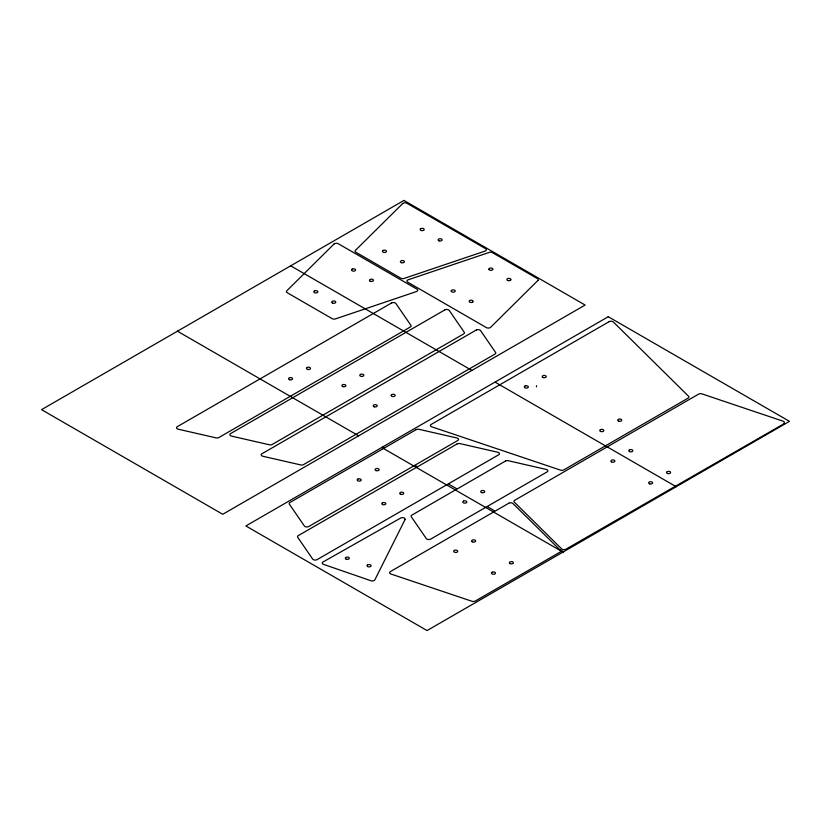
<?xml version="1.0" encoding="UTF-8"?>
<svg xmlns="http://www.w3.org/2000/svg" width="831" height="831" viewBox="0 0 831 831"><rect width="100%" height="100%" fill="white"/><g stroke="black" fill="none" stroke-linecap="round" stroke-linejoin="round"><path stroke-width="1.25" d="M472.548 302.162L472.32 302.276A2.67 1.537 0 0 1 471.686 302.453L471.354 302.494A2.67 1.537 0 0 1 470.658 302.463L470.346 302.401A2.67 1.537 0 0 1 469.764 302.183L469.536 302.037A2.67 1.537 0 0 1 469.235 301.674L469.162 301.476A2.67 1.537 0 0 1 469.214 301.082L469.318 300.895A2.67 1.537 0 0 1 469.712 300.562L469.962 300.427A2.67 1.537 0 0 1 470.585 300.251L470.917 300.209A2.67 1.537 0 0 1 471.613 300.24L471.935 300.303A2.67 1.537 0 0 1 472.517 300.531L472.746 300.677A2.67 1.537 0 0 1 473.047 301.04L473.119 301.227A2.67 1.537 0 0 1 473.068 301.632L473.036 301.726A2.67 1.537 0 0 1 472.569 302.152M783.934 423.789L565.89 549.218A2.67 1.537 0 0 1 561.694 548.907L514.337 502.142A2.67 1.537 0 0 1 514.753 500.272L698.642 394.102A2.67 1.537 0 0 1 701.883 393.863L782.999 421.161A2.67 1.537 0 0 1 784.298 422.283A5.152 2.971 0 0 1 783.924 423.779M495.016 382.104L676.205 486.717M290.694 265.827L471.883 370.439M448.563 484.047L456.624 488.701M487.454 506.744L494.497 510.805M415.074 465.443L417.069 466.596M382.769 446.912L384.275 447.784M560.208 549.831L563.553 551.753M381.761 447.494L562.961 552.096M177.45 331.205L358.639 435.818M536.494 385.719L536.494 386.81M451.233 290.902L451.233 291.099A2.67 1.537 0 0 0 451.41 291.494L451.576 291.66A2.67 1.537 0 0 0 452.074 291.941L452.365 292.045A2.67 1.537 0 0 0 453.04 292.148L453.383 292.148A2.67 1.537 0 0 0 454.048 292.045L454.349 291.941A2.67 1.537 0 0 0 454.837 291.66L455.004 291.494A2.67 1.537 0 0 0 455.191 291.099L455.191 290.902A2.67 1.537 0 0 0 455.004 290.518L454.837 290.341A2.67 1.537 0 0 0 454.349 290.061L454.048 289.967A2.67 1.537 0 0 0 453.383 289.863L453.04 289.863A2.67 1.537 0 0 0 452.365 289.967L452.074 290.061A2.67 1.537 0 0 0 451.576 290.341L451.472 290.424A2.67 1.537 0 0 0 451.233 290.902M488.94 269.088L488.94 269.286A2.67 1.537 0 0 0 489.116 269.67L489.293 269.846A2.67 1.537 0 0 0 489.781 270.127L490.072 270.22A2.67 1.537 0 0 0 490.747 270.324L491.09 270.324A2.67 1.537 0 0 0 491.765 270.22L492.056 270.127A2.67 1.537 0 0 0 492.544 269.846L492.721 269.67A2.67 1.537 0 0 0 492.897 269.286L492.897 269.088A2.67 1.537 0 0 0 492.721 268.704L492.544 268.527A2.67 1.537 0 0 0 492.056 268.247L491.765 268.143A2.67 1.537 0 0 0 491.09 268.039L490.747 268.039A2.67 1.537 0 0 0 490.072 268.143L489.781 268.247A2.67 1.537 0 0 0 489.293 268.527L489.189 268.61A2.67 1.537 0 0 0 488.94 269.088M510.774 279.818L510.67 279.995A2.67 1.537 0 0 1 510.286 280.338L510.026 280.463A2.67 1.537 0 0 1 509.403 280.639L509.071 280.681A2.67 1.537 0 0 1 508.375 280.649L508.053 280.587A2.67 1.537 0 0 1 507.471 280.369L507.253 280.213A2.67 1.537 0 0 1 506.941 279.86L506.879 279.663A2.67 1.537 0 0 1 506.92 279.268L507.035 279.081A2.67 1.537 0 0 1 507.419 278.738L507.668 278.614A2.67 1.537 0 0 1 508.302 278.437L508.634 278.395A2.67 1.537 0 0 1 509.33 278.427L509.652 278.489A2.67 1.537 0 0 1 510.224 278.707L510.452 278.863A2.67 1.537 0 0 1 510.753 279.216L510.826 279.413A2.67 1.537 0 0 1 510.774 279.818M405.019 519.624L374.854 579.841A2.67 1.537 0 0 1 370.917 580.744L323.56 564.374A2.67 1.537 0 0 1 323.062 561.953L400.584 518.097A2.67 1.537 0 0 1 403.824 517.869A2.67 1.537 0 0 1 405.019 519.624M367.427 565.08L367.188 565.35A2.005 1.153 0 0 0 367.936 566.69L368.403 566.825A2.005 1.153 0 0 0 370.719 566.389L370.958 566.129A2.005 1.153 0 0 0 370.211 564.789L369.753 564.644A2.005 1.153 0 0 0 367.427 565.08M334.041 244.013L286.788 290.829A2.67 1.537 0 0 0 287.204 292.699L332.182 318.668A2.67 1.537 0 0 0 335.423 318.907L416.414 291.567A2.67 1.537 0 0 0 416.954 289.146L338.238 243.701A2.67 1.537 0 0 0 334.041 244.013M402.692 203.543L355.439 250.36A2.67 1.537 0 0 0 355.855 252.229L400.833 278.198A2.67 1.537 0 0 0 404.074 278.437L485.055 251.097A2.67 1.537 0 0 0 485.595 248.677L406.878 203.231A2.67 1.537 0 0 0 402.692 203.543M537.886 280.494L490.633 327.31A2.67 1.537 0 0 1 486.436 327.622L407.72 282.176A2.67 1.537 0 0 1 408.26 279.756L489.251 252.416A2.67 1.537 0 0 1 492.482 252.655L537.47 278.624A2.67 1.537 0 0 1 537.886 280.494M314.502 290.912L314.16 291.141A2.005 1.153 0 0 0 314.315 292.543L314.71 292.751A2.005 1.153 0 0 0 317.141 292.657L317.484 292.429A2.005 1.153 0 0 0 317.328 291.027L316.933 290.829A2.005 1.153 0 0 0 314.502 290.912M352.219 269.099L351.866 269.327A2.005 1.153 0 0 0 352.032 270.729L352.417 270.927A2.005 1.153 0 0 0 354.847 270.844L355.201 270.615A2.005 1.153 0 0 0 355.045 269.213L354.65 269.005A2.005 1.153 0 0 0 352.219 269.099M383.153 250.453L382.811 250.671A2.005 1.153 0 0 0 382.966 252.084L383.361 252.281A2.005 1.153 0 0 0 385.792 252.188L386.135 251.959A2.005 1.153 0 0 0 385.979 250.557L385.584 250.36A2.005 1.153 0 0 0 383.153 250.453M420.86 228.629L420.517 228.857A2.005 1.153 0 0 0 420.673 230.26L421.068 230.457A2.005 1.153 0 0 0 423.498 230.374L423.841 230.145A2.005 1.153 0 0 0 423.685 228.743L423.291 228.546A2.005 1.153 0 0 0 420.86 228.629M307.169 367.499L306.816 367.728A2.005 1.153 0 0 0 306.982 369.13L307.366 369.328A2.005 1.153 0 0 0 309.807 369.244L310.15 369.016A2.005 1.153 0 0 0 309.994 367.614L309.599 367.406A2.005 1.153 0 0 0 307.169 367.499M360.488 374.417L360.145 374.636A2.005 1.153 0 0 0 360.301 376.048L360.696 376.246A2.005 1.153 0 0 0 363.126 376.152L363.469 375.924A2.005 1.153 0 0 0 363.313 374.521L362.918 374.324A2.005 1.153 0 0 0 360.488 374.417M391.827 394.569L391.474 394.798A2.005 1.153 0 0 0 391.64 396.2L392.024 396.397A2.005 1.153 0 0 0 394.465 396.314L394.808 396.086A2.005 1.153 0 0 0 394.652 394.683L394.258 394.476A2.005 1.153 0 0 0 391.827 394.569M357.86 479.103L357.517 479.331A2.005 1.153 0 0 0 357.673 480.734L358.068 480.931A2.005 1.153 0 0 0 360.498 480.837L360.851 480.619A2.005 1.153 0 0 0 360.685 479.207L360.301 479.009A2.005 1.153 0 0 0 357.86 479.103M524.984 386.051L524.641 386.28A2.005 1.153 0 0 0 524.797 387.682L525.192 387.89A2.005 1.153 0 0 0 527.623 387.797L527.965 387.568A2.005 1.153 0 0 0 527.81 386.166L527.415 385.968A2.005 1.153 0 0 0 524.984 386.051M382.499 502.797L382.146 503.025A2.005 1.153 0 0 0 382.302 504.427L382.696 504.625A2.005 1.153 0 0 0 385.127 504.542L385.48 504.313A2.005 1.153 0 0 0 385.314 502.911L384.93 502.713A2.005 1.153 0 0 0 382.499 502.797M463.48 501.114L463.137 501.342A2.005 1.153 0 0 0 463.293 502.745L463.688 502.942A2.005 1.153 0 0 0 466.118 502.848L466.461 502.62A2.005 1.153 0 0 0 466.305 501.218L465.911 501.02A2.005 1.153 0 0 0 463.48 501.114M600.481 429.648L600.138 429.866A2.005 1.153 0 0 0 600.294 431.279L600.688 431.476A2.005 1.153 0 0 0 603.119 431.382L603.462 431.154A2.005 1.153 0 0 0 603.306 429.752L602.911 429.554A2.005 1.153 0 0 0 600.481 429.648M454.401 550.434L454.048 550.662A2.005 1.153 0 0 0 454.214 552.064L454.599 552.272A2.005 1.153 0 0 0 457.029 552.179L457.382 551.95A2.005 1.153 0 0 0 457.227 550.548L456.832 550.351A2.005 1.153 0 0 0 454.401 550.434M629.503 449.831L629.15 450.059A2.005 1.153 0 0 0 629.316 451.462L629.701 451.659A2.005 1.153 0 0 0 632.142 451.576L632.484 451.347A2.005 1.153 0 0 0 632.329 449.945L631.934 449.737A2.005 1.153 0 0 0 629.503 449.831M492.149 572.227L491.796 572.455A2.005 1.153 0 0 0 491.962 573.857L492.347 574.065A2.005 1.153 0 0 0 494.777 573.972L495.131 573.743A2.005 1.153 0 0 0 494.975 572.341L494.58 572.144A2.005 1.153 0 0 0 492.149 572.227M667.251 471.624L666.898 471.852A2.005 1.153 0 0 0 667.064 473.255L667.449 473.462A2.005 1.153 0 0 0 669.89 473.369L670.233 473.14A2.005 1.153 0 0 0 670.077 471.738L669.682 471.541A2.005 1.153 0 0 0 667.251 471.624M403.939 200.437L41.55 409.662L222.739 514.275L585.128 305.05L403.939 200.437M391.536 302.993L177.304 426.667A2.67 1.537 0 0 0 178.208 429.191L216.05 437.854A2.67 1.537 0 0 0 218.917 437.511L410.317 327.019A2.67 1.537 0 0 0 410.909 325.357L395.899 303.512A2.67 1.537 0 0 0 391.536 302.993M444.855 309.901L230.623 433.585A2.67 1.537 0 0 0 231.527 436.109L269.369 444.772A2.67 1.537 0 0 0 272.246 444.429L463.636 333.927A2.67 1.537 0 0 0 464.238 332.265L449.228 310.42A2.67 1.537 0 0 0 444.855 309.901M476.194 330.063L261.962 453.736A2.67 1.537 0 0 0 262.866 456.261L300.708 464.924A2.67 1.537 0 0 0 303.575 464.581L494.975 354.089A2.67 1.537 0 0 0 495.567 352.427L480.557 330.582A2.67 1.537 0 0 0 476.194 330.063M608.261 316.725L245.872 525.95L427.061 630.563L789.45 421.338L608.261 316.725M416.134 429.658L289.967 502.495A2.67 1.537 0 0 0 289.375 504.157L304.385 526.002A2.67 1.537 0 0 0 308.748 526.522L457.746 440.503A2.67 1.537 0 0 0 456.842 437.979L419.001 429.315A2.67 1.537 0 0 0 416.134 429.658M609.144 321.659L431.206 424.392A2.67 1.537 0 0 0 431.746 426.812L560.541 470.149A2.67 1.537 0 0 0 563.771 469.91L688.13 398.111A2.67 1.537 0 0 0 688.546 396.242L613.33 321.971A2.67 1.537 0 0 0 609.144 321.659M457.071 443.941L298.287 535.611A2.67 1.537 0 0 0 297.695 537.273L312.705 559.118A2.67 1.537 0 0 0 317.068 559.637L498.683 454.786A2.67 1.537 0 0 0 497.779 452.261L459.948 443.598A2.67 1.537 0 0 0 457.071 443.941M505.445 461.08L411.896 515.095A2.67 1.537 0 0 0 411.293 516.747L426.303 538.592A2.67 1.537 0 0 0 430.676 539.122L547.058 471.925A2.67 1.537 0 0 0 546.154 469.401L508.312 460.738A2.67 1.537 0 0 0 505.445 461.08M508.79 503.233L390.383 571.593A2.67 1.537 0 0 0 390.923 574.013L472.018 601.291A2.67 1.537 0 0 0 475.249 601.052L561.112 551.483A1.278 0.738 0 0 0 561.05 550.974L512.976 503.544A2.67 1.537 0 0 0 508.79 503.233M346.288 559.211A2.005 1.153 0 0 0 349.321 558.235A2.005 1.153 0 0 0 346.34 557.206A2.005 1.153 0 0 0 346.288 559.211M375.695 470.439A2.005 1.153 0 0 0 379.05 469.92A2.005 1.153 0 0 0 376.599 468.507A2.005 1.153 0 0 0 375.695 470.439M472.226 541.77A2.005 1.153 0 0 0 475.581 541.251A2.005 1.153 0 0 0 473.13 539.838A2.005 1.153 0 0 0 472.226 541.77M509.974 563.563A2.005 1.153 0 0 0 513.329 563.044A2.005 1.153 0 0 0 510.878 561.631A2.005 1.153 0 0 0 509.974 563.563M481.731 492.627A2.005 1.153 0 0 0 484.733 491.63A2.005 1.153 0 0 0 481.731 490.633A2.005 1.153 0 0 0 481.731 492.627M543.235 377.575A2.005 1.153 0 0 0 546.237 376.568A2.005 1.153 0 0 0 543.235 375.57A2.005 1.153 0 0 0 543.235 377.575M618.731 421.161A2.005 1.153 0 0 0 621.733 420.164A2.005 1.153 0 0 0 618.731 419.156A2.005 1.153 0 0 0 618.731 421.161M342.881 386.633A2.005 1.153 0 0 0 345.883 385.636A2.005 1.153 0 0 0 342.881 384.639A2.005 1.153 0 0 0 342.881 386.633M289.552 379.725A2.005 1.153 0 0 0 292.554 378.718A2.005 1.153 0 0 0 289.552 377.721A2.005 1.153 0 0 0 289.552 379.725M649.634 483.85A2.005 1.153 0 0 0 652.636 482.853A2.005 1.153 0 0 0 649.634 481.845A2.005 1.153 0 0 0 649.634 483.85M374.21 406.795A2.005 1.153 0 0 0 377.212 405.788A2.005 1.153 0 0 0 374.21 404.79A2.005 1.153 0 0 0 374.21 406.795M439.111 240.855A2.005 1.153 0 0 0 442.113 239.858A2.005 1.153 0 0 0 439.111 238.85A2.005 1.153 0 0 0 439.111 240.855M401.404 262.669A2.005 1.153 0 0 0 404.406 261.672A2.005 1.153 0 0 0 401.404 260.664A2.005 1.153 0 0 0 401.404 262.669M332.338 302.951A2.005 1.153 0 0 0 335.693 302.432A2.005 1.153 0 0 0 333.231 301.019A2.005 1.153 0 0 0 332.338 302.951M370.044 281.138A2.005 1.153 0 0 0 373.399 280.618A2.005 1.153 0 0 0 370.948 279.206A2.005 1.153 0 0 0 370.044 281.138M611.471 461.87A2.005 1.153 0 0 0 614.826 461.35A2.005 1.153 0 0 0 612.374 459.938A2.005 1.153 0 0 0 611.471 461.87M400.739 494.32A2.005 1.153 0 0 0 403.741 493.313A2.005 1.153 0 0 0 400.739 492.316A2.005 1.153 0 0 0 400.739 494.32"/></g></svg>
